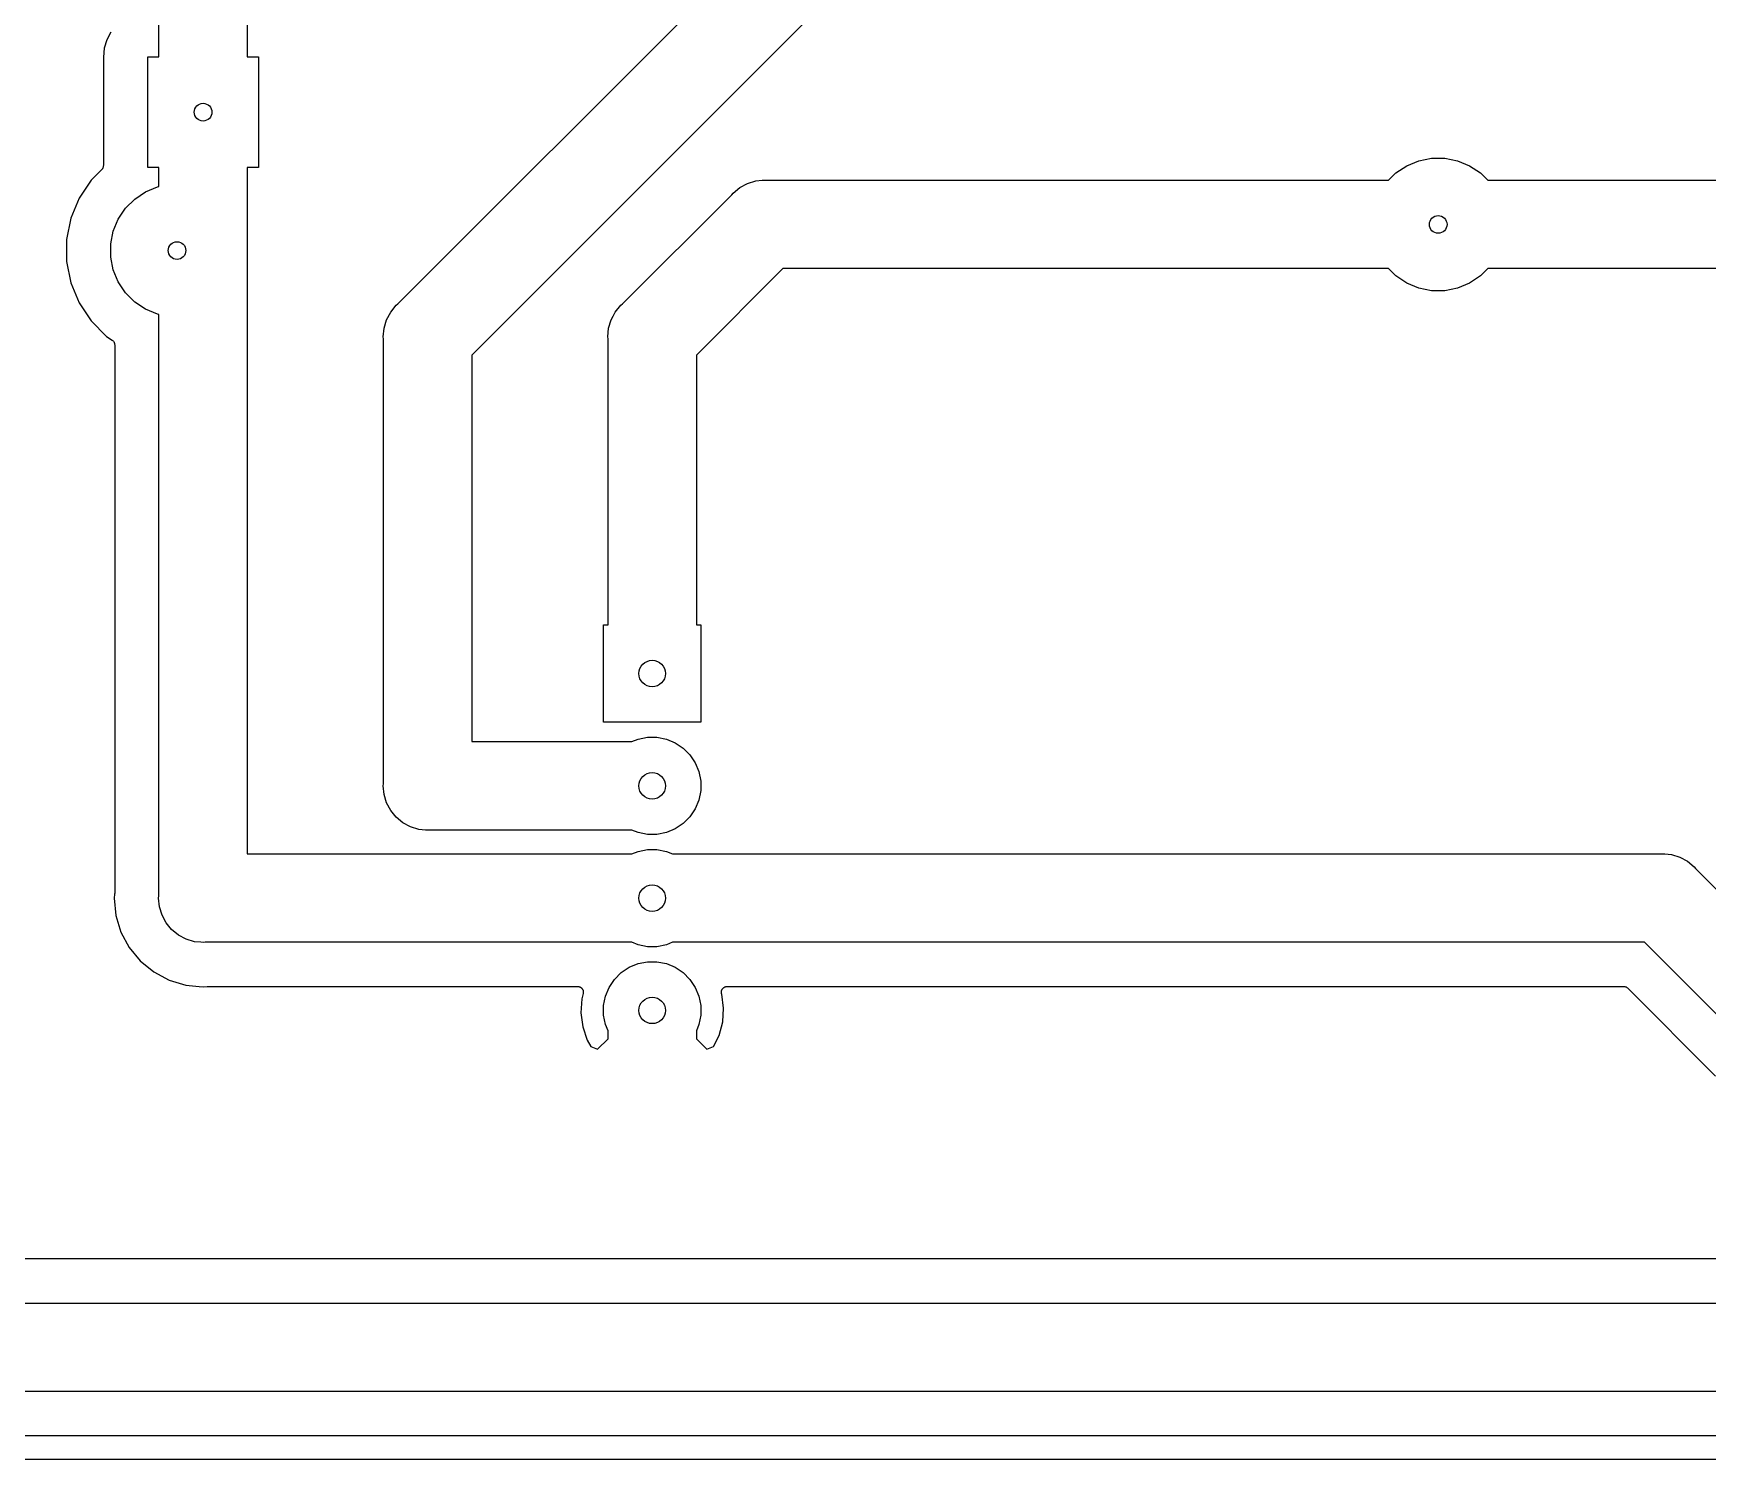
# Model space of a CAD drawing. Extents: x 74 to 216, y -130 to -38.
# Drawn here: x 110.46 to 148.33, y -129.54 to -97.28 of the extents above; entities that cross this region are included whole.
import ezdxf

# ---------------------------------------------------------------- set-up
doc = ezdxf.new("R2010")
doc.units = 0
doc.layers.add('BLACK', color=7, linetype='CONTINUOUS')

msp = doc.modelspace()

# ---------------------------------------------------------------- linework, layer by layer
at = {"layer": 'BLACK', "linetype": 'CONTINUOUS'}
for p, q in [((118.708, -103.398), (128.303, -93.8032)), ((113.3, -97.81), (113.3, -94.0291)), ((115.3, -94.98), (115.3, -97.81)), ((129.954, -94.98), (120.38, -104.554)), ((112.215, -97.2517), (112.122, -97.4255)), ((112.064, -97.614), (112.045, -97.8162)), ((112.122, -97.4255), (112.064, -97.614)), ((112.045, -97.8162), (112.045, -100.267)), ((113.05, -100.31), (113.05, -97.81)), ((113.05, -97.81), (113.3, -97.81)), ((115.3, -97.81), (115.55, -97.81)), ((115.55, -97.81), (115.55, -100.31)), ((112.015, -100.348), (112.007, -100.357)), ((112.022, -100.339), (112.015, -100.348)), ((112.023, -100.338), (112.022, -100.339)), ((112.029, -100.328), (112.023, -100.338)), ((112.023, -100.338), (112.023, -100.338)), ((112.034, -100.317), (112.029, -100.328)), ((112.035, -100.316), (112.034, -100.317)), ((112.034, -100.317), (112.034, -100.317)), ((112.038, -100.305), (112.035, -100.316)), ((112.042, -100.294), (112.038, -100.305)), ((112.043, -100.281), (112.042, -100.292)), ((112.042, -100.292), (112.042, -100.293)), ((112.042, -100.293), (112.042, -100.294)), ((112.045, -100.269), (112.043, -100.281)), ((112.045, -100.267), (112.045, -100.268)), ((112.045, -100.268), (112.045, -100.268)), ((112.045, -100.268), (112.045, -100.268)), ((112.045, -100.268), (112.045, -100.269)), ((113.3, -100.31), (113.05, -100.31)), ((113.3, -100.742), (113.3, -100.31)), ((115.55, -100.31), (115.3, -100.31)), ((115.3, -100.31), (115.3, -115.84)), ((141.284, -100.435), (141.529, -100.271)), ((141.529, -100.271), (141.802, -100.158)), ((141.802, -100.158), (142.092, -100.1)), ((142.092, -100.1), (142.388, -100.1)), ((142.388, -100.1), (142.678, -100.158)), ((142.678, -100.158), (142.951, -100.271)), ((142.951, -100.271), (143.196, -100.435)), ((111.768, -100.596), (111.495, -101.006)), ((112.007, -100.357), (111.768, -100.596)), ((126.442, -100.765), (126.615, -100.672)), ((126.615, -100.672), (126.804, -100.614)), ((126.804, -100.614), (126.951, -100.6)), ((126.951, -100.6), (127, -100.595)), ((126.951, -100.6), (126.951, -100.6)), ((127, -100.595), (127.049, -100.6)), ((127.049, -100.6), (141.119, -100.6)), ((141.119, -100.6), (141.284, -100.435)), ((143.196, -100.435), (143.361, -100.6)), ((143.361, -100.6), (153.94, -100.6)), ((111.495, -101.006), (111.306, -101.461)), ((112.545, -101.234), (112.754, -101.025)), ((112.754, -101.025), (112.999, -100.861)), ((112.999, -100.861), (113.272, -100.748)), ((113.272, -100.748), (113.3, -100.742)), ((123.788, -103.398), (126.258, -100.928)), ((126.258, -100.928), (126.289, -100.889)), ((126.289, -100.889), (126.442, -100.765)), ((111.306, -101.461), (111.21, -101.944)), ((112.268, -101.752), (112.381, -101.479)), ((112.381, -101.479), (112.545, -101.234)), ((112.21, -102.042), (112.268, -101.752)), ((111.21, -101.944), (111.21, -102.436)), ((112.21, -102.338), (112.21, -102.042)), ((111.21, -102.436), (111.306, -102.919)), ((112.268, -102.628), (112.21, -102.338)), ((127.414, -102.6), (125.46, -104.554)), ((141.119, -102.6), (127.414, -102.6)), ((141.284, -102.765), (141.119, -102.6)), ((143.361, -102.6), (143.196, -102.765)), ((153.94, -102.6), (143.361, -102.6)), ((111.306, -102.919), (111.495, -103.374)), ((112.381, -102.901), (112.268, -102.628)), ((112.545, -103.146), (112.381, -102.901)), ((141.529, -102.929), (141.284, -102.765)), ((141.802, -103.042), (141.529, -102.929)), ((142.951, -102.929), (142.678, -103.042)), ((143.196, -102.765), (142.951, -102.929)), ((111.495, -103.374), (111.768, -103.784)), ((112.754, -103.355), (112.545, -103.146)), ((112.999, -103.519), (112.754, -103.355)), ((142.092, -103.1), (141.802, -103.042)), ((142.388, -103.1), (142.092, -103.1)), ((142.678, -103.042), (142.388, -103.1)), ((113.272, -103.632), (112.999, -103.519)), ((113.3, -103.638), (113.272, -103.632)), ((113.3, -116.791), (113.3, -103.638)), ((118.394, -103.944), (118.452, -103.755)), ((118.452, -103.755), (118.545, -103.582)), ((118.452, -103.755), (118.452, -103.755)), ((118.545, -103.582), (118.669, -103.429)), ((118.669, -103.429), (118.708, -103.398)), ((123.474, -103.944), (123.532, -103.755)), ((123.532, -103.755), (123.575, -103.675)), ((123.575, -103.675), (123.625, -103.582)), ((123.625, -103.582), (123.749, -103.429)), ((123.749, -103.429), (123.788, -103.398)), ((111.768, -103.784), (112.116, -104.132)), ((112.116, -104.132), (112.244, -104.217)), ((118.375, -104.14), (118.394, -103.944)), ((118.38, -104.189), (118.375, -104.14)), ((123.455, -104.14), (123.474, -103.944)), ((123.46, -104.189), (123.455, -104.14)), ((112.244, -104.217), (112.244, -104.217)), ((112.244, -104.217), (112.244, -104.217)), ((112.244, -104.217), (112.244, -104.217)), ((112.244, -104.217), (112.245, -104.218)), ((112.245, -104.218), (112.254, -104.226)), ((112.254, -104.226), (112.263, -104.233)), ((112.263, -104.233), (112.264, -104.233)), ((112.264, -104.233), (112.264, -104.234)), ((112.264, -104.234), (112.271, -104.243)), ((112.271, -104.243), (112.279, -104.252)), ((112.279, -104.252), (112.279, -104.253)), ((112.279, -104.253), (112.279, -104.253)), ((112.279, -104.253), (112.285, -104.264)), ((112.285, -104.264), (112.29, -104.274)), ((112.29, -104.274), (112.291, -104.275)), ((112.291, -104.275), (112.291, -104.275)), ((112.291, -104.275), (112.294, -104.286)), ((112.294, -104.286), (112.298, -104.298)), ((112.298, -104.298), (112.298, -104.298)), ((112.298, -104.298), (112.298, -104.299)), ((112.298, -104.299), (112.299, -104.311)), ((112.299, -104.311), (112.3, -104.322)), ((112.3, -104.322), (112.3, -116.736)), ((118.38, -114.251), (118.38, -104.189)), ((123.46, -110.66), (123.46, -104.189)), ((120.38, -104.554), (120.38, -113.3)), ((125.46, -104.554), (125.46, -110.66)), ((123.36, -112.86), (123.36, -110.66)), ((123.36, -110.66), (123.46, -110.66)), ((125.46, -110.66), (125.56, -110.66)), ((125.56, -110.66), (125.56, -112.86)), ((125.56, -112.86), (123.36, -112.86)), ((124.139, -113.242), (124.352, -113.2)), ((124.352, -113.2), (124.568, -113.2)), ((124.568, -113.2), (124.781, -113.242)), ((120.38, -113.3), (124, -113.3)), ((124, -113.3), (124.139, -113.242)), ((124.781, -113.242), (124.981, -113.325)), ((124.981, -113.325), (125.161, -113.446)), ((125.161, -113.446), (125.314, -113.599)), ((125.314, -113.599), (125.435, -113.779)), ((125.435, -113.779), (125.518, -113.979)), ((125.518, -113.979), (125.56, -114.192)), ((118.375, -114.3), (118.38, -114.251)), ((118.394, -114.496), (118.375, -114.3)), ((125.56, -114.192), (125.56, -114.408)), ((118.452, -114.685), (118.394, -114.496)), ((118.545, -114.858), (118.452, -114.685)), ((125.518, -114.621), (125.435, -114.821)), ((125.56, -114.408), (125.518, -114.621)), ((118.669, -115.011), (118.545, -114.858)), ((118.822, -115.135), (118.669, -115.011)), ((125.314, -115.001), (125.161, -115.154)), ((125.435, -114.821), (125.314, -115.001)), ((118.995, -115.228), (118.822, -115.135)), ((119.184, -115.286), (118.995, -115.228)), ((119.331, -115.3), (119.184, -115.286)), ((119.38, -115.305), (119.331, -115.3)), ((119.429, -115.3), (119.38, -115.305)), ((124, -115.3), (119.429, -115.3)), ((124.139, -115.358), (124, -115.3)), ((124.352, -115.4), (124.139, -115.358)), ((124.568, -115.4), (124.352, -115.4)), ((124.781, -115.358), (124.568, -115.4)), ((124.981, -115.275), (124.781, -115.358)), ((125.161, -115.154), (124.981, -115.275)), ((115.3, -115.84), (124, -115.84)), ((124, -115.84), (124.139, -115.782)), ((124.139, -115.782), (124.352, -115.74)), ((124.352, -115.74), (124.568, -115.74)), ((124.568, -115.74), (124.781, -115.782)), ((124.781, -115.782), (124.92, -115.84)), ((124.92, -115.84), (147.271, -115.84)), ((147.271, -115.84), (147.32, -115.835)), ((147.32, -115.835), (147.369, -115.84)), ((147.369, -115.84), (147.516, -115.854)), ((147.516, -115.854), (147.705, -115.912)), ((147.705, -115.912), (147.878, -116.005)), ((147.878, -116.005), (148.031, -116.129)), ((148.031, -116.129), (148.062, -116.168)), ((148.062, -116.168), (150.524, -118.63)), ((112.299, -116.748), (112.29, -116.84)), ((112.29, -116.84), (112.329, -117.232)), ((112.3, -116.737), (112.299, -116.743)), ((112.299, -116.743), (112.299, -116.748)), ((112.3, -116.736), (112.3, -116.737)), ((113.295, -116.84), (113.3, -116.791)), ((113.314, -117.036), (113.295, -116.84)), ((112.329, -117.232), (112.443, -117.609)), ((113.372, -117.225), (113.314, -117.036)), ((113.465, -117.398), (113.372, -117.225)), ((112.443, -117.609), (112.629, -117.957)), ((113.589, -117.551), (113.465, -117.398)), ((113.742, -117.675), (113.589, -117.551)), ((113.915, -117.768), (113.742, -117.675)), ((114.104, -117.826), (113.915, -117.768)), ((112.629, -117.957), (112.879, -118.261)), ((114.251, -117.84), (114.104, -117.826)), ((114.3, -117.845), (114.251, -117.84)), ((114.349, -117.84), (114.3, -117.845)), ((124, -117.84), (114.349, -117.84)), ((124.139, -117.898), (124, -117.84)), ((124.352, -117.94), (124.139, -117.898)), ((124.568, -117.94), (124.352, -117.94)), ((124.781, -117.898), (124.568, -117.94)), ((124.92, -117.84), (124.781, -117.898)), ((146.906, -117.84), (124.92, -117.84)), ((149.188, -120.122), (146.906, -117.84)), ((112.879, -118.261), (113.183, -118.511)), ((113.183, -118.511), (113.531, -118.697)), ((123.606, -118.679), (123.759, -118.526)), ((123.759, -118.526), (123.939, -118.405)), ((123.939, -118.405), (124.139, -118.322)), ((124.139, -118.322), (124.352, -118.28)), ((124.352, -118.28), (124.568, -118.28)), ((124.568, -118.28), (124.781, -118.322)), ((124.781, -118.322), (124.981, -118.405)), ((124.981, -118.405), (125.161, -118.526)), ((125.161, -118.526), (125.314, -118.679)), ((113.531, -118.697), (113.908, -118.811)), ((113.908, -118.811), (114.208, -118.841)), ((114.208, -118.841), (114.3, -118.85)), ((114.3, -118.85), (114.392, -118.841)), ((114.392, -118.841), (114.394, -118.84)), ((114.394, -118.84), (114.399, -118.841)), ((114.399, -118.841), (114.404, -118.84)), ((114.404, -118.84), (122.774, -118.84)), ((122.774, -118.84), (122.776, -118.84)), ((122.776, -118.84), (122.78, -118.84)), ((122.78, -118.84), (122.784, -118.84)), ((122.784, -118.84), (122.792, -118.842)), ((122.792, -118.842), (122.801, -118.843)), ((122.801, -118.843), (122.804, -118.844)), ((122.804, -118.844), (122.808, -118.845)), ((122.808, -118.845), (122.816, -118.848)), ((122.816, -118.848), (122.825, -118.85)), ((122.825, -118.85), (122.828, -118.852)), ((122.828, -118.852), (122.831, -118.853)), ((122.831, -118.853), (122.839, -118.858)), ((122.839, -118.858), (122.846, -118.862)), ((122.846, -118.862), (122.849, -118.865)), ((122.849, -118.865), (122.852, -118.867)), ((122.852, -118.867), (122.859, -118.873)), ((122.859, -118.873), (122.865, -118.878)), ((122.865, -118.878), (122.868, -118.881)), ((122.868, -118.881), (122.87, -118.884)), ((122.87, -118.884), (122.875, -118.891)), ((122.875, -118.891), (122.881, -118.897)), ((122.881, -118.897), (122.882, -118.901)), ((122.882, -118.901), (122.885, -118.904)), ((122.885, -118.904), (122.888, -118.912)), ((123.402, -119.059), (123.485, -118.859)), ((123.485, -118.859), (123.606, -118.679)), ((125.314, -118.679), (125.435, -118.859)), ((125.435, -118.859), (125.518, -119.059)), ((126.037, -118.914), (126.039, -118.91)), ((126.039, -118.91), (126.043, -118.903)), ((126.043, -118.903), (126.047, -118.896)), ((126.047, -118.896), (126.05, -118.893)), ((126.05, -118.893), (126.052, -118.889)), ((126.052, -118.889), (126.058, -118.883)), ((126.058, -118.883), (126.063, -118.877)), ((126.063, -118.877), (126.066, -118.874)), ((126.066, -118.874), (126.069, -118.871)), ((126.069, -118.871), (126.076, -118.866)), ((126.076, -118.866), (126.082, -118.861)), ((126.082, -118.861), (126.086, -118.859)), ((126.086, -118.859), (126.089, -118.857)), ((126.089, -118.857), (126.097, -118.853)), ((126.097, -118.853), (126.104, -118.85)), ((126.104, -118.85), (126.108, -118.848)), ((126.108, -118.848), (126.112, -118.846)), ((126.112, -118.846), (126.12, -118.845)), ((126.12, -118.845), (126.128, -118.842)), ((126.128, -118.842), (126.132, -118.842)), ((126.132, -118.842), (126.136, -118.841)), ((126.136, -118.841), (126.144, -118.841)), ((126.144, -118.841), (126.152, -118.84)), ((126.152, -118.84), (146.439, -118.84)), ((146.439, -118.84), (146.439, -118.84)), ((146.439, -118.84), (146.439, -118.84)), ((146.439, -118.84), (146.439, -118.84)), ((146.439, -118.84), (146.441, -118.84)), ((146.441, -118.84), (146.452, -118.841)), ((146.452, -118.841), (146.464, -118.843)), ((146.464, -118.843), (146.465, -118.843)), ((146.465, -118.843), (146.465, -118.843)), ((146.465, -118.843), (146.477, -118.846)), ((146.477, -118.846), (146.488, -118.85)), ((146.488, -118.85), (146.488, -118.85)), ((146.488, -118.85), (146.489, -118.85)), ((146.489, -118.85), (146.499, -118.856)), ((146.499, -118.856), (146.51, -118.861)), ((146.51, -118.861), (146.51, -118.862)), ((146.51, -118.862), (146.511, -118.862)), ((146.511, -118.862), (146.52, -118.87)), ((146.52, -118.87), (146.529, -118.877)), ((146.529, -118.877), (148.515, -120.864)), ((122.866, -119.118), (122.845, -119.434)), ((122.897, -119), (122.866, -119.118)), ((122.888, -118.912), (122.892, -118.919)), ((122.892, -118.919), (122.893, -118.923)), ((122.893, -118.923), (122.895, -118.926)), ((122.895, -118.926), (122.897, -118.935)), ((122.897, -118.935), (122.899, -118.943)), ((122.898, -118.996), (122.897, -119)), ((122.899, -118.993), (122.898, -118.996)), ((122.899, -118.943), (122.9, -118.947)), ((122.9, -118.984), (122.899, -118.993)), ((122.9, -118.947), (122.9, -118.951)), ((122.9, -118.951), (122.901, -118.959)), ((122.901, -118.975), (122.9, -118.984)), ((122.901, -118.959), (122.901, -118.968)), ((122.901, -118.968), (122.901, -118.972)), ((122.901, -118.972), (122.901, -118.975)), ((123.36, -119.272), (123.402, -119.059)), ((123.36, -119.488), (123.36, -119.272)), ((125.518, -119.059), (125.56, -119.272)), ((125.56, -119.272), (125.56, -119.488)), ((126.025, -118.966), (126.026, -118.962)), ((126.026, -118.974), (126.025, -118.966)), ((126.026, -118.957), (126.027, -118.949)), ((126.026, -118.962), (126.026, -118.957)), ((126.026, -118.982), (126.026, -118.974)), ((126.027, -118.986), (126.026, -118.982)), ((126.027, -118.949), (126.028, -118.941)), ((126.027, -118.991), (126.027, -118.986)), ((126.03, -118.998), (126.027, -118.991)), ((126.028, -118.941), (126.029, -118.937)), ((126.029, -118.937), (126.03, -118.933)), ((126.03, -118.933), (126.033, -118.925)), ((126.031, -119.006), (126.03, -118.998)), ((126.032, -119.008), (126.031, -119.006)), ((126.033, -119.012), (126.032, -119.008)), ((126.033, -118.925), (126.035, -118.918)), ((126.075, -119.326), (126.033, -119.012)), ((126.035, -118.918), (126.037, -118.914)), ((122.845, -119.434), (122.887, -119.748)), ((123.402, -119.701), (123.36, -119.488)), ((125.56, -119.488), (125.518, -119.701)), ((125.973, -119.948), (126.054, -119.642)), ((126.054, -119.642), (126.075, -119.326)), ((122.887, -119.748), (122.99, -120.05)), ((123.222, -120.258), (123.46, -120.021)), ((123.46, -119.84), (123.402, -119.701)), ((123.46, -120.021), (123.46, -119.84)), ((125.518, -119.701), (125.46, -119.84)), ((125.46, -119.84), (125.46, -120.021)), ((125.46, -120.021), (125.698, -120.258)), ((125.849, -120.199), (125.973, -119.948)), ((122.99, -120.05), (123.069, -120.198)), ((123.069, -120.198), (123.222, -120.258)), ((125.698, -120.258), (125.849, -120.199)), ((169.306, -125), (107.554, -125)), ((104.091, -126), (180.886, -126)), ((181.251, -128), (104.091, -128)), ((104.042, -129), (181.196, -129)), ((215.773, -129.54), (73.787, -129.54))]:
    msp.add_line(p, q, dxfattribs=at)
at = {"layer": 'BLACK'}
for centre, radius in [((114.3, -99.06), 0.2), ((142.24, -101.6), 0.2), ((113.71, -102.19), 0.2), ((124.46, -111.76), 0.3), ((124.46, -114.3), 0.3), ((124.46, -116.84), 0.3), ((124.46, -119.38), 0.3)]:
    msp.add_circle(centre, radius, dxfattribs=at)

doc.saveas('drawing.dxf')
